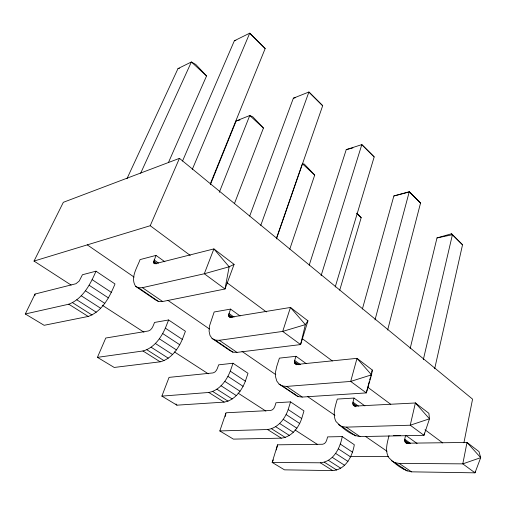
<?xml version="1.0" encoding="UTF-8"?>
<svg xmlns="http://www.w3.org/2000/svg" width="506" height="506" viewBox="0 0 506 506"><rect width="100%" height="100%" fill="white"/><g stroke="black" fill="none" stroke-linecap="round" stroke-linejoin="round"><path stroke-width="0.76" d="M230.559 309.109L214.165 311.987L209.427 326.161L209.086 331.202L209.984 335.402L212.077 338.451L229.654 350.43L232.886 352.157L236.972 352.385L300.589 344.573L307.952 320.836L290.457 307.458L229.933 317.338L228.838 316.44L228.68 314.612L230.559 309.109L240.091 315.978M34.908 295.593L35.022 294.049L75.938 283.727L79.195 281.064L82.434 274.752L95.995 271.191L115.001 283.961C109.713 296.914 102.218 311.475 88.202 316.452L44.13 325.301L25.3 313.979L35.022 294.049M406.957 443.591C403.453 442.162 404.901 437.962 405.698 435.305L417.121 443.534M156.019 255.403L140.067 259.597C137.132 267.731 130.004 277.889 135.659 286.364L155.747 300.058L158.713 301.57L162.635 301.506L224.999 288.989L234.088 264.36L213.886 248.914L155.462 263.658L154.077 263.462L153.584 262.095L156.019 255.403L164.861 261.773M352.745 403.212L354.01 398.064L337.319 399.07C335.282 406.223 332.322 414.231 335.908 421.416C342.353 427.994 350.582 435.179 360.006 436.596L423.977 435.318L429.493 418.816L428.873 413.294L415.388 402.978L355.225 406.09L353.662 405.629L352.745 403.212L356.433 405.85M296.035 356.294C295.359 358.375 292.601 364.187 296.807 364.44L357.008 358.343L372.308 370.044L371.53 374.832L366.312 392.909L302.24 397.058L298.059 396.603L279.141 384.162L276.776 381.024L275.561 376.825L275.555 371.866L276.738 366.47L279.413 358.128L296.035 356.294L306.136 363.567M475.273 471.314L474.989 472.832L411.498 471.839C402.574 470.289 394.781 463.724 388.621 457.418C384.794 450.593 387.223 442.674 389.044 435.647M463.907 442.826L472.566 399.145L179.453 158.346L63.339 202.311L34.028 261.071L71.125 285.074M225.265 416.508L225.872 413.528M424.483 433.041L423.977 435.318L410.233 425.211L346.199 427.14L341.974 426.558L338.47 424.597M434.679 368.722L462.535 244.784L451.516 233.759L436.988 237.94L410.157 348.564M423.32 359.658L452.415 234.721L451.516 233.759M276.314 449.973L277.554 444.818L322.645 444.255C326.13 443.844 326.908 439.644 327.559 436.893L342.208 436.596L354.314 444.73C352.492 456.134 345.661 469.682 332.733 470.599L284.48 469.846L272.165 462.44L277.554 444.818M387.64 330.007L420.549 203.032L409.272 191.742L393.858 195.974L362.378 309.039M369.31 381.473L366.312 392.909L350.696 381.429L286.681 386.407L282.519 386.008L279.141 384.162M369.709 379.949L370.31 377.666M370.708 376.141L371.309 373.852M371.708 372.327L372.308 370.044M375.009 319.906L409.272 191.742M273.354 459.884L272.165 462.44L320.361 462.8C333.372 461.719 340.228 448.095 342.208 436.596M301.709 418.525L303.967 410.904L290.539 401.884L275.96 402.763C275.131 405.622 274.271 409.86 270.723 410.467L226.018 412.782L219.813 430.954L233.392 439.119L281.279 438.164C291.5 437.051 298.673 427.703 301.709 418.525L288.192 409.563L290.539 401.884M339.722 290.153L361.189 217.65L356.869 213.127M335.206 286.997L374.174 156.911L361.815 144.621L346.237 149.631L309.223 265.125M321.089 275.688L361.815 144.621L374.174 156.911M245.359 381.176L248.003 373.308L233.026 363.245L218.624 364.839C217.586 367.811 216.625 372.081 213.02 372.922L169.061 377.375L161.882 396.116L176.936 405.167L224.095 402.118C234.626 400.328 241.773 390.607 245.359 381.176L230.268 371.176L233.026 363.245M289.767 249.186L314.713 175.044L304.258 164.07L302.373 163.729L314.713 175.044M276.466 238.269L302.114 164.475M276.402 238.908L322.683 105.71L308.913 92.01L293.372 98.189L249.717 216.018M260.767 225.404L308.913 92.01L322.683 105.71M182.312 339.393L185.43 331.272L168.612 319.975L154.532 322.442C153.255 325.548 152.161 329.817 148.517 330.949L105.767 338.027L97.43 357.356L114.217 367.451L160.155 361.809C170.965 359.178 178.093 349.083 182.312 339.393L165.367 328.166L168.612 319.975M234.379 203.747L263.436 128.043L252.798 116.829L249.774 115.52L236.169 120.934L210.351 184.671M219.281 192.337L249.774 115.52L263.436 128.043M219.813 430.954L267.56 429.518C277.857 428.247 285.023 418.804 288.192 409.563M210.306 183.893L265.182 48.525L249.736 33.168L234.36 40.765L182.527 161.066M192.242 169.497L249.736 33.168L265.182 48.525M34.028 261.071L150.225 225.72L179.453 158.346M168.466 162.489L206.568 75.919L195.778 64.477L191.376 61.991L178.004 68.588L126.962 178.7M161.882 396.116L208.788 392.466C219.395 390.487 226.536 380.67 230.268 371.176M25.3 313.979L68.778 304.207C82.82 298.831 90.403 284.245 95.995 271.191M140.636 173.273L191.376 61.991L206.568 75.919M97.43 357.356L142.977 350.981C153.843 348.096 160.971 337.919 165.367 328.166M307.952 320.836L305.371 324.624L300.589 344.573L282.702 331.417L219.307 340.291L215.252 340.133L212.077 338.451M234.088 264.36L229.148 266.788L204.297 273.759L142.407 287.667L138.543 287.813L135.659 286.364M346.237 149.631L352.941 147.885M393.858 195.974L409.392 191.938L420.549 203.032M236.169 120.934L239.945 119.998M293.372 98.189L295.656 97.626M178.004 68.588L179.485 68.247M234.36 40.765L235.866 40.417M436.988 237.94L452.415 234.721L462.535 244.784M393.586 435.552L400.398 435.413M350.177 456.538L388.488 456.564M391.321 460.624L394.914 462.667L399.158 463.388L462.8 463.863L480.7 457.671L478.992 451.611L467.006 442.446L407.26 443.193L405.679 442.68M68.778 304.207L88.202 316.452M142.977 350.981L160.155 361.809M208.788 392.466L224.095 402.118M267.56 429.518L281.279 438.164M320.361 462.8L332.733 470.599M72.573 302.696L92.022 315.023M146.866 349.766L164.064 360.664M212.729 391.492L228.042 401.195M271.513 428.74L285.239 437.431M324.314 462.187L336.68 470.023M76.817 299.811L96.266 312.221M151.092 347.205L168.277 358.172M216.91 389.203L232.21 398.968M275.643 426.678L289.35 435.426M328.375 460.321L340.721 468.202M81.2 295.738L100.618 308.236M155.348 343.46L172.508 354.504M221.04 385.749L236.308 395.578M279.647 423.471L293.322 432.276M332.252 457.335L344.573 465.267M102.263 305.219L143.995 332.227M174.469 351.942L208.251 373.801M238.06 393.092L265.884 411.093M295.03 429.955L317.553 444.527M85.419 290.767L104.774 303.347M159.333 338.811L176.436 349.924M224.822 381.372L240.04 391.264M283.24 419.341L296.87 428.202M335.674 453.427L347.957 461.409M89.151 285.27L108.429 297.92M162.755 333.587L179.788 344.763M227.972 376.394L243.127 386.35M286.156 414.591L299.735 423.509M338.387 448.885L350.626 456.918M92.143 279.635L111.314 292.341M340.203 444.034L352.391 452.111M138.543 287.813L158.713 301.57M215.252 340.133L232.886 352.157M282.519 386.008L298.059 396.603M341.974 426.558L355.781 435.976M394.914 462.667L407.254 471.08M142.407 287.667L162.635 301.506M219.307 340.291L236.972 352.385M286.681 386.407L302.24 397.058M346.199 427.14L360.006 436.596M399.158 463.388L411.498 471.839M87.291 244.866L134.096 277.092M167.897 300.368L209.497 329.008M241.994 351.392L275.795 374.661M307.642 396.596L334.947 415.394M365.496 436.431L386.945 451.2M153.723 261.077L156.898 263.348M228.68 314.612L232.513 317.351M294.498 361.613L298.932 364.782M404.655 440.29L409.114 443.471M153.584 262.095L156.133 263.904M228.636 315.617L231.191 317.439M294.517 362.606L297.054 364.415M352.815 404.186L355.895 406.381M404.768 441.238L407.962 443.515M153.704 262.905L154.981 263.816M228.838 316.44L230.116 317.357M294.783 363.435L296.687 364.788M353.131 405.009L355.591 406.767M405.123 442.061L407.033 443.42M154.109 259.932L158.549 263.107M228.978 313.492L234.082 317.142M294.72 360.525L300.425 364.605M352.91 402.156L358.444 406.116M404.781 439.265L410.511 443.364M354.01 398.064L364.915 405.92M150.225 225.72L190.205 255.403M227.011 282.734L266.352 311.955M302.525 338.811L332.347 360.961M367.887 387.349L390.733 404.313M425.002 429.758L442.769 442.952M356.705 213.538L361.189 217.65M402.738 467.955L403.649 469.024M293.841 393.674L294.644 394.731M176.006 403.952L176.936 405.167M229.148 266.788L224.999 288.989L204.297 273.759L213.886 248.914L229.148 266.788M467.006 442.446L462.8 463.863L474.989 472.832L480.7 457.671L467.006 442.446M415.388 402.978L410.233 425.211L429.493 418.816L415.388 402.978M357.008 358.343L350.696 381.429L371.53 374.832L357.008 358.343M290.457 307.458L282.702 331.417L305.371 324.624L290.457 307.458"/></g></svg>
